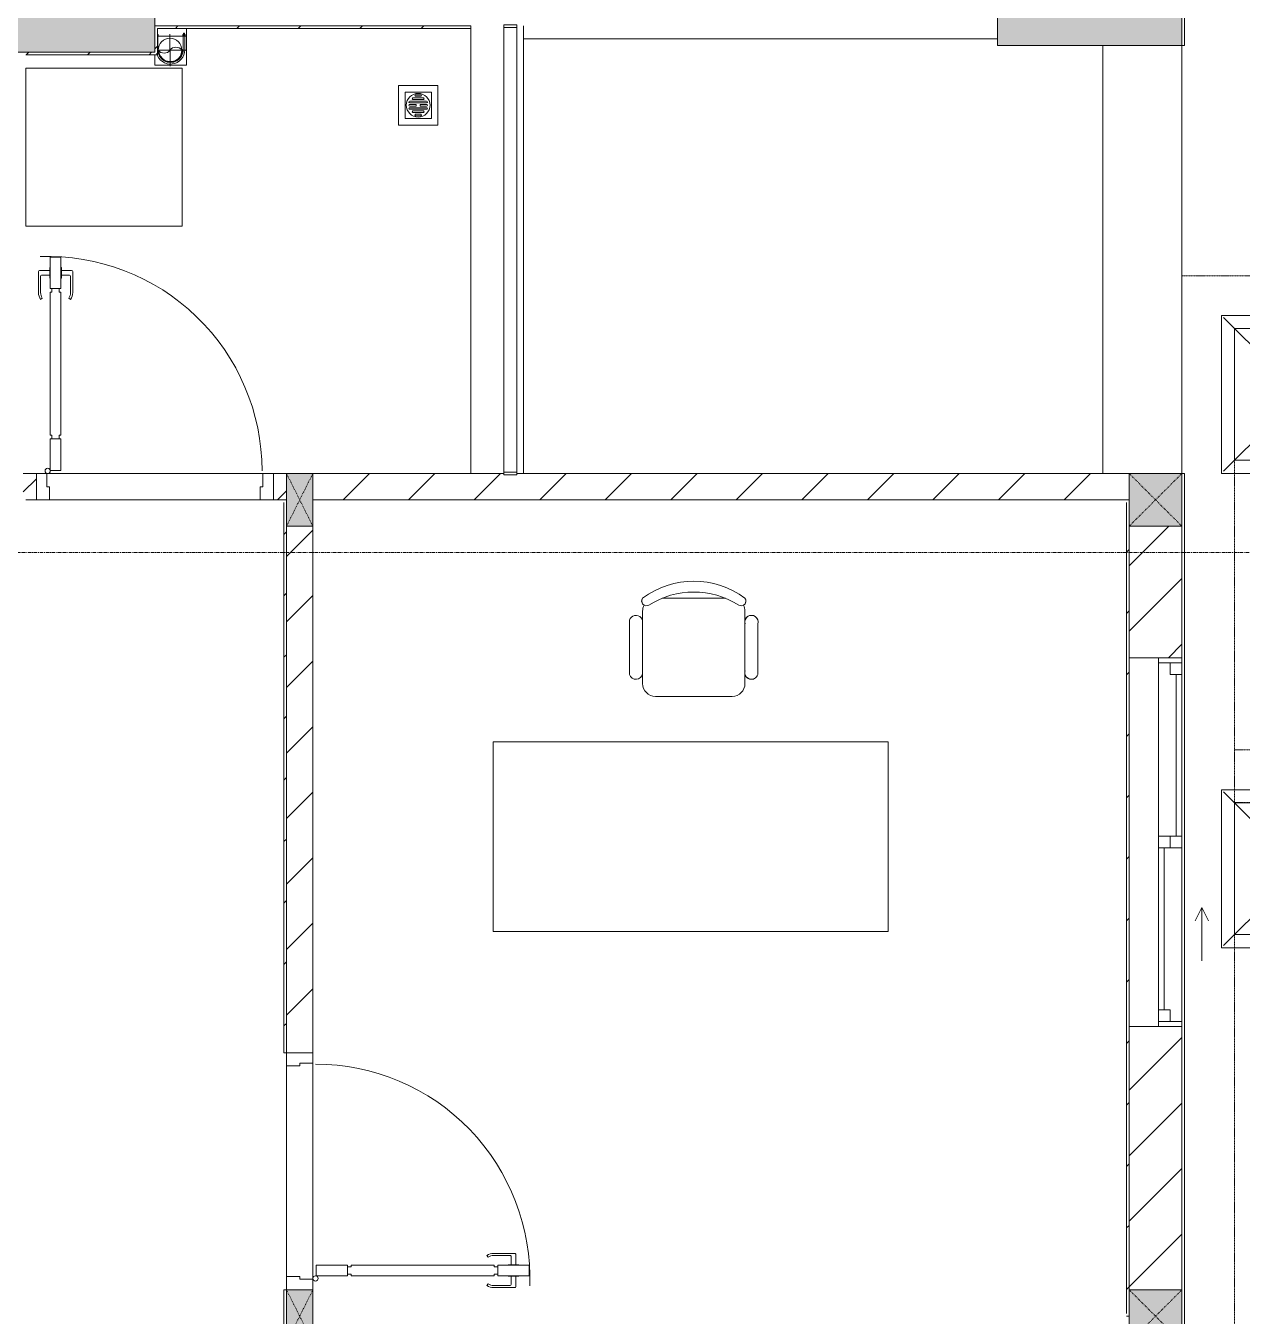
# Model space of a CAD drawing. Header units: millimetres. Extents: x 5356 to 209803, y -16346 to 109894.
# Drawn here: x 122863 to 127482, y 48537 to 53437 of the extents above; entities that cross this region are included whole.
import ezdxf

# ---------------------------------------------------------------- set-up
doc = ezdxf.new("R2010")
doc.units = ezdxf.units.MM
for name, pattern in [('Dash', [6, 3, -3]), ('Grid Line', [22.225, 12.7, -3.175, 3.175, -3.175]), ('IMPORT-CENTER _3_', [10.16, 6.35, -1.27, 1.27, -1.27]), ('IMPORT-NCV_MAT BANG DAM SAN TANG 1$0$BEAM HIDEN_DBIM', [1.5875, 1.058333, -0.529167])]:
    doc.linetypes.add(name, pattern=pattern)
for name, color, linetype, lineweight in [('0-1', 7, 'Continuous', 5), ('A-DETL-GENF-1', 9, 'Continuous', 9), ('A-DOOR-1', 9, 'Continuous', 9), ('A-FLOR-1', 9, 'Continuous', 9), ('A-FLOR-HRAL-1', 9, 'Continuous', 9), ('A-GLAZ', 151, 'Continuous', 9), ('A-WALL', 113, 'Continuous', 9), ('A-WALL-1', 253, 'Continuous', 18), ('A-WALL-2', 9, 'Continuous', 9), ('A-WALL-3', 113, 'Continuous', 18), ('A-WALL-PATT-1', 10, 'Continuous', 9), ('A-WALL-PATT-2', 9, 'Continuous', 9), ('A-WALL-PATT-3', 111, 'Continuous', 9), ('G-IMPT', 8, 'Continuous', 9), ('G-IMPT-1', 9, 'Continuous', 9), ('G-IMPT-2', 8, 'IMPORT-CENTER _3_', 9), ('G-IMPT-3', 8, 'IMPORT-NCV_MAT BANG DAM SAN TANG 1$0$BEAM HIDEN_DBIM', 9), ('I-FURN', 30, 'Continuous', 9), ('I-FURN-1', 9, 'Continuous', 9), ('I-WALL-1', 253, 'Continuous', 18), ('M-EQPM', 50, 'Continuous', 9), ('S-BEAM-1', 9, 'Continuous', 9), ('S-COLS', 52, 'Continuous', 9), ('S-COLS-1', 254, 'Continuous', 5), ('S-COLS-2', 253, 'Continuous', 18), ('S-COLS-3', 9, 'Continuous', 9), ('S-COLS-4', 52, 'Continuous', 18), ('S-COLS-5', 52, 'Dash', 9), ('S-COLS-HDLN', 52, 'Dash', 9), ('S-COLS-HDLN-1', 9, 'Dash', 9), ('S-GRID-1', 1, 'Grid Line', 9)]:
    doc.layers.add(name, color=color, linetype=linetype, lineweight=lineweight)
pattern_1 = [(45, (0, 0), (-124.4508, 124.4508), [])]
pattern_2 = [(45, (0, 0), (-116.67262, 116.67262), [])]

# ---------------------------------------------------------------- blocks, each defined once
blk = doc.blocks.new('M_Concrete-Rectangular-Column2 - 400x1300-812637-TKCS_MB ĐỊNH VỊ MỐC TỌA ĐỘ CÔNG TRÌNH')
at = {"layer": 'S-COLS-3'}
blk.add_hatch(color=256, dxfattribs=at).paths.add_polyline_path([(-650, 200), (-650, -200), (650, -200), (650, 200), (164.4, 200)])
at = {"layer": 'S-COLS-2'}
for p, q in [((-650, 200), (650, 200)), ((-650, -200), (-650, 200)), ((650, 200), (650, -200)), ((650, -200), (-650, -200))]:
    blk.add_line(p, q, dxfattribs=at)
blk = doc.blocks.new('NCV_TKTC_KET CAU_rvt-1-TKCS_MB ĐỊNH VỊ MỐC TỌA ĐỘ CÔNG TRÌNH')
at = {"layer": 'S-COLS-1'}
blk.add_hatch(color=256, dxfattribs=at).paths.add_polyline_path([(127227.6, 53361.9), (127252.6, 53361.9), (127252.6, 53711.9), (127227.6, 53711.9), (127227.6, 53706.9), (127177.6, 53706.9), (127177.6, 53711.9), (126552.6, 53711.9), (126552.6, 53361.9), (127177.6, 53361.9)])
at = {"layer": 'A-FLOR-1'}
blk.add_line((127252.6, 51736.9), (127252.6, 53361.9), dxfattribs=at)
at = {"layer": 'S-BEAM-1'}
for p, q in [((126552.5, 53386.9), (126552.5, 53436.9)), ((124752.6, 53386.9), (126552.5, 53386.9)), ((126952.6, 53361.9), (126952.6, 51736.9)), ((127252.6, 51736.9), (127252.6, 53361.9))]:
    blk.add_line(p, q, dxfattribs=at)
at = {"layer": 'S-COLS-2'}
for p, q in [((126552.6, 53711.9), (126552.6, 53361.9)), ((127252.6, 53361.9), (127252.6, 53711.9)), ((126552.6, 53361.9), (127252.6, 53361.9))]:
    blk.add_line(p, q, dxfattribs=at)
at = {"layer": 'S-COLS-3'}
blk.add_blockref('M_Concrete-Rectangular-Column2 - 400x1300-812637-TKCS_MB ĐỊNH VỊ MỐC TỌA ĐỘ CÔNG TRÌNH', (122702.6, 53536.9), dxfattribs=at)
blk = doc.blocks.new('DOOR_CW_01 CANH MO-PANEL KINH - DIW_01-900x2200-CỬA GỖ VÂN LAMINATE-553375-TKCS_MB ĐỊNH VỊ MỐC TỌA ĐỘ CÔNG TRÌNH')
at = {"layer": 'A-DETL-GENF-1'}
for p, q in [((-397, -182), (-397, -62)), ((-397, -62), (-357, -62)), ((-357, -62), (-357, -182)), ((-357, -182), (-397, -182)), ((-391, -196), (-391, -182)), ((-391, -182), (-363, -182)), ((-363, -182), (-363, -196)), ((-397, -196), (-391, -196)), ((-397, -738), (-397, -196)), ((-357, -196), (-363, -196)), ((-357, -196), (-357, -738)), ((-433.9, -711.2), (-427.3, -715.8)), ((-320.1, -711.2), (-326.7, -715.8)), ((-442, -737), (-442, -816.5)), ((-434, -799.5), (-434, -737)), ((-397, -738), (-391, -738)), ((-357, -752), (-397, -752)), ((-397, -752), (-397, -872)), ((-391, -752), (-391, -738)), ((-363, -752), (-391, -752)), ((-357, -738), (-363, -738)), ((-363, -738), (-363, -752)), ((-357, -872), (-357, -752)), ((-320, -799.5), (-320, -737)), ((-312, -737), (-312, -816.5)), ((-399, -820.5), (-438, -820.5)), ((-399, -803.5), (-430, -803.5)), ((-399, -792.2), (-399, -831.8)), ((-397, -792.2), (-399, -792.2)), ((-399, -831.8), (-397, -831.8)), ((-397, -792.2), (-397, -831.8)), ((-357, -792.2), (-357, -831.8)), ((-357, -792.2), (-355, -792.2)), ((-355, -831.8), (-357, -831.8)), ((-355, -792.2), (-355, -831.8)), ((-355, -803.5), (-324, -803.5)), ((-355, -820.5), (-316, -820.5)), ((-397, -872), (-357, -872))]:
    blk.add_line(p, q, dxfattribs=at)
blk.add_circle((-407, -60), 10, dxfattribs=at)
for centre, radius, start, end in [((-407, -60), 814, 268, 0), ((-397, -737), 45, 145, 180), ((-397, -737), 37, 145, 180), ((-357, -737), 37, 0, 35), ((-357, -737), 45, 360, 35), ((-438, -816.5), 4, 180, 270), ((-430, -799.5), 4, 180, 270), ((-324, -799.5), 4, 270, 0), ((-316, -816.5), 4, 270, 0)]:
    blk.add_arc(centre, radius, start, end, dxfattribs=at)
at = {"layer": 'A-DOOR-1'}
for p, q in [((-450, -50), (-450, 50)), ((-450, 50), (-400, 50)), ((-400, 50), (-400, 0)), ((400, 0), (400, 50)), ((400, 50), (450, 50)), ((450, 50), (450, -50)), ((-410, 0), (-410, -50)), ((-400, 0), (-410, 0)), ((410, 0), (400, 0)), ((410, -50), (410, 0)), ((-410, -50), (-450, -50)), ((-407, -50), (-382, -50)), ((450, -50), (410, -50))]:
    blk.add_line(p, q, dxfattribs=at)
blk = doc.blocks.new('BAN LV A - BAN LV A_dwg_ban hoc2-348006-TKCS_MB ĐỊNH VỊ MỐC TỌA ĐỘ CÔNG TRÌNH')
at = {"layer": 'I-FURN'}
for p, q in [((145.8, 437.4), (-145.8, 437.4)), ((-243, 354.4), (-243, 162)), ((-194.4, 388.8), (-194.4, 113.4)), ((194.4, 113.4), (194.4, 388.8)), ((194.4, 351.4), (194.4, 150.8)), ((243.7, 162), (243.7, 354.4)), ((-120.5, 64.8), (120.5, 64.8))]:
    blk.add_line(p, q, dxfattribs=at)
at = {"layer": 'I-FURN', "flags": 128}
blk.add_lwpolyline([(-737.8, 610.5), (-737.8, 1330.5), (-154.9, 1330.5), (762.2, 1330.5), (762.2, 610.5)], close=True, dxfattribs=at)
at = {"layer": 'I-FURN'}
for centre, radius, start, end in [((-145.8, 388.8), 48.6, 90, 180), ((145.8, 388.8), 48.6, 360, 90), ((-218.7, 347.3), 25.3, 343.7398, 163.7398), ((219.4, 347.3), 25.3, 16.2602, 170.7054), ((-218.7, 154.9), 25.3, 163.7398, 16.2602), ((219.4, 154.9), 25.3, 189.2946, 16.2602), ((-145.8, 113.4), 48.6, 180, 207.5844), ((145.8, 113.4), 48.6, 332.4156, 0), ((-180.2, 75.4), 17.8, 57.9726, 216.6901), ((0, 324), 324, 233.1301, 306.8699), ((0, 359.3), 318.2, 237.5758, 302.4242), ((180.2, 75.4), 17.8, 323.3099, 122.0274)]:
    blk.add_arc(centre, radius, start, end, dxfattribs=at)
blk = doc.blocks.new('BAN LV A - BAN LV A_dwg-348005-TKCS_MB ĐỊNH VỊ MỐC TỌA ĐỘ CÔNG TRÌNH')
at = {"extrusion": (0, 0, -1), "zscale": -1, "rotation": 180}
blk.add_blockref('BAN LV A - BAN LV A_dwg_ban hoc2-348006-TKCS_MB ĐỊNH VỊ MỐC TỌA ĐỘ CÔNG TRÌNH', (-729, 1383.7), dxfattribs=at)
blk = doc.blocks.new('BAN LV A - BAN LV A-401069-TKCS_MB ĐỊNH VỊ MỐC TỌA ĐỘ CÔNG TRÌNH')
at = {"layer": 'I-FURN-1'}
for p, q in [((-8.8, -53.2), (1491.2, -53.2)), ((-8.8, -773.2), (-8.8, -53.2)), ((1491.2, -53.2), (1491.2, -773.2)), ((1491.2, -773.2), (-8.8, -773.2)), ((583.2, -946.3), (874.8, -946.3)), ((534.6, -1029.3), (534.6, -994.9)), ((923.4, -994.9), (923.4, -1032.3)), ((486, -1221.7), (486, -1029.3)), ((972.7, -1029.3), (972.7, -1221.7)), ((534.6, -1270.3), (534.6, -1235.9)), ((923.4, -1232.9), (923.4, -1270.3))]:
    blk.add_line(p, q, dxfattribs=at)
for centre, radius, start, end in [((583.2, -994.9), 48.6, 90, 180), ((874.8, -994.9), 48.6, 0, 90), ((510.3, -1036.4), 25.3, 16.2602, 163.7398), ((948.4, -1036.4), 25.3, 16.2602, 170.7054), ((510.3, -1228.8), 25.3, 163.7398, 343.7398), ((948.4, -1228.8), 25.3, 189.2946, 16.2602), ((583.2, -1270.3), 48.6, 180, 207.5844), ((874.8, -1270.3), 48.6, 332.4156, 0), ((548.9, -1308.3), 17.8, 119.404, 216.6901), ((729, -1059.7), 324, 233.1301, 306.8699), ((909.2, -1308.3), 17.8, 323.3099, 60.596)]:
    blk.add_arc(centre, radius, start, end, dxfattribs=at)
at = {"extrusion": (0, 0, -1), "zscale": -1, "rotation": 180}
blk.add_blockref('BAN LV A - BAN LV A_dwg-348005-TKCS_MB ĐỊNH VỊ MỐC TỌA ĐỘ CÔNG TRÌNH', (0, 0), dxfattribs=at)
blk = doc.blocks.new('MAY GIAT - MAY GIAT_dwg-V84-TKCS_MB ĐỊNH VỊ MỐC TỌA ĐỘ CÔNG TRÌNH')
at = {"layer": 'G-IMPT-1', "flags": 128}
blk.add_lwpolyline([(5, 596.6), (5, 2.3), (605, 2.3), (605, 596.6)], close=True, dxfattribs=at)
blk = doc.blocks.new('MAY GIAT - MAY GIAT-V89-TKCS_MB ĐỊNH VỊ MỐC TỌA ĐỘ CÔNG TRÌNH')
at = {"layer": 'I-FURN-1'}
for p, q in [((5, -2.3), (605, -2.3)), ((5, -596.6), (5, -2.3)), ((605, -2.3), (605, -596.6)), ((605, -596.6), (5, -596.6))]:
    blk.add_line(p, q, dxfattribs=at)
at = {"extrusion": (0, 0, -1), "zscale": -1, "rotation": 180}
blk.add_blockref('MAY GIAT - MAY GIAT_dwg-V84-TKCS_MB ĐỊNH VỊ MỐC TỌA ĐỘ CÔNG TRÌNH', (0, 0), dxfattribs=at)
blk = doc.blocks.new('Railing - 50 x 10mm-457210-TKCS_MB ĐỊNH VỊ MỐC TỌA ĐỘ CÔNG TRÌNH')
at = {"layer": 'A-FLOR-HRAL-1'}
for p, q in [((25, 5), (-25, 5)), ((-25, 5), (-25, -5)), ((25, -5), (25, 5)), ((-25, -5), (25, -5))]:
    blk.add_line(p, q, dxfattribs=at)
blk = doc.blocks.new('Railing - Railing-851966-TKCS_MB ĐỊNH VỊ MỐC TỌA ĐỘ CÔNG TRÌNH')
at = {"layer": 'A-FLOR-HRAL-1'}
for p, q in [((101769.1, 44169.6), (101769.1, 42480.8)), ((101819.1, 42480.8), (101819.1, 44169.6))]:
    blk.add_line(p, q, dxfattribs=at)
at = {"extrusion": (0, 0, -1), "zscale": -1}
for p in [(-101794.1, 44174.6), (-101794.1, 42475.8)]:
    blk.add_blockref('Railing - 50 x 10mm-457210-TKCS_MB ĐỊNH VỊ MỐC TỌA ĐỘ CÔNG TRÌNH', p, dxfattribs=at)
blk = doc.blocks.new('G1_SOF - BO TRU - 100x200-V64-TKCS_MB ĐỊNH VỊ MỐC TỌA ĐỘ CÔNG TRÌNH')
at = {"layer": 'S-COLS-3'}
blk.add_hatch(color=256, dxfattribs=at).paths.add_polyline_path([(-50, -100), (50, -100), (50, 100), (-50, 100)])
at = {"layer": 'S-COLS-2'}
for p, q in [((-50, 100), (50, 100)), ((-50, -100), (-50, 100)), ((50, 100), (50, -100)), ((50, -100), (-50, -100))]:
    blk.add_line(p, q, dxfattribs=at)
at = {"layer": 'S-COLS-HDLN-1'}
for p, q in [((50, -100), (-50, 100)), ((-50, -100), (50, 100))]:
    blk.add_line(p, q, dxfattribs=at)
blk = doc.blocks.new('DOOR_CW_01 CANH MO-PANEL KINH - DIG_01-900x2200-CỬA NHÔM KÍNH-400868-TKCS_MB ĐỊNH VỊ MỐC TỌA ĐỘ CÔNG TRÌNH')
at = {"layer": 'A-DETL-GENF-1'}
for p, q in [((-397, 872), (-357, 872)), ((-397, 752), (-397, 872)), ((-357, 872), (-357, 752)), ((-442, 737), (-442, 816.5)), ((-399, 820.5), (-438, 820.5)), ((-434, 799.5), (-434, 737)), ((-399, 803.5), (-430, 803.5)), ((-399, 831.8), (-397, 831.8)), ((-399, 792.2), (-399, 831.8)), ((-397, 792.2), (-399, 792.2)), ((-397, 792.2), (-397, 831.8)), ((-357, 792.2), (-357, 831.8)), ((-355, 831.8), (-357, 831.8)), ((-357, 792.2), (-355, 792.2)), ((-355, 792.2), (-355, 831.8)), ((-355, 820.5), (-316, 820.5)), ((-355, 803.5), (-324, 803.5)), ((-320, 799.5), (-320, 737)), ((-312, 737), (-312, 816.5)), ((-357, 752), (-397, 752)), ((-397, 738), (-391, 738)), ((-397, 738), (-397, 196)), ((-363, 752), (-391, 752)), ((-391, 752), (-391, 738)), ((-363, 738), (-363, 752)), ((-357, 738), (-363, 738)), ((-357, 196), (-357, 738)), ((-433.9, 711.2), (-427.3, 715.8)), ((-320.1, 711.2), (-326.7, 715.8)), ((-397, 196), (-391, 196)), ((-391, 196), (-391, 182)), ((-357, 196), (-363, 196)), ((-363, 182), (-363, 196)), ((-357, 182), (-397, 182)), ((-397, 182), (-397, 62)), ((-391, 182), (-363, 182)), ((-357, 62), (-357, 182)), ((-397, 62), (-357, 62))]:
    blk.add_line(p, q, dxfattribs=at)
blk.add_circle((-407, 60), 10, dxfattribs=at)
for centre, radius, start, end in [((-407, 60), 814, 360, 92), ((-438, 816.5), 4, 90, 180), ((-430, 799.5), 4, 90, 180), ((-324, 799.5), 4, 360, 90), ((-316, 816.5), 4, 0, 90), ((-397, 737), 45, 180, 215), ((-397, 737), 37, 180, 215), ((-357, 737), 37, 325, 0), ((-357, 737), 45, 325, 0)]:
    blk.add_arc(centre, radius, start, end, dxfattribs=at)
at = {"layer": 'A-DOOR-1'}
for p, q in [((-410, 50), (-450, 50)), ((-450, 50), (-450, -50)), ((-410, 0), (-410, 50)), ((-407, 50), (-382, 50)), ((450, 50), (410, 50)), ((410, 50), (410, 0)), ((450, -50), (450, 50)), ((-400, 0), (-410, 0)), ((-400, -50), (-400, 0)), ((410, 0), (400, 0)), ((400, 0), (400, -50)), ((-450, -50), (-400, -50)), ((400, -50), (450, -50))]:
    blk.add_line(p, q, dxfattribs=at)
blk = doc.blocks.new('NCV_TKTC_TANG 1_rvt-1-TKCS_MB ĐỊNH VỊ MỐC TỌA ĐỘ CÔNG TRÌNH')
at = {"layer": 'A-WALL-PATT-1'}
h = blk.add_hatch(dxfattribs=at)
h.set_pattern_fill('FP_2', color=256, style=0, pattern_type=2)
h.set_pattern_definition(pattern_1)
h.paths.add_polyline_path([(122862.6, 51636.9), (122902.6, 51636.9), (122902.6, 51736.9), (122852.6, 51736.9), (122852.6, 51636.9)])
h.paths.add_polyline_path([(123842.9, 51636.9), (123852.6, 51636.9), (123852.6, 51736.9), (123802.6, 51736.9), (123802.6, 51636.9)])
h = blk.add_hatch(dxfattribs=at)
h.set_pattern_fill('FP_2', color=256, style=0, pattern_type=2)
h.set_pattern_definition(pattern_1)
h.paths.add_polyline_path([(123952.6, 51636.9), (127052.6, 51636.9), (127052.6, 51736.9), (124727.6, 51736.9), (124727.6, 51731.5), (124677.6, 51731.5), (124677.6, 51736.9), (123952.6, 51736.9)])
h = blk.add_hatch(dxfattribs=at)
h.set_pattern_fill('FP_2', color=256, style=0, pattern_type=2)
h.set_pattern_definition(pattern_1)
h.paths.add_polyline_path([(123952.6, 49537.3), (123952.6, 51536.5), (123852.6, 51536.5), (123852.6, 49537.3), (123902.6, 49537.3)])
at = {"layer": 'A-WALL-PATT-2'}
h = blk.add_hatch(dxfattribs=at)
h.set_pattern_fill('FP_3', color=256, style=0, pattern_type=2)
h.set_pattern_definition(pattern_2)
h.paths.add_polyline_path([(123373.7, 53426.9), (124552.6, 53426.9), (124552.6, 53436.9), (123352.6, 53436.9), (123352.6, 53426.9), (123362.6, 53426.9)])
h = blk.add_hatch(dxfattribs=at)
h.set_pattern_fill('FP_3', color=256, style=0, pattern_type=2)
h.set_pattern_definition(pattern_2)
h.paths.add_polyline_path([(123352.6, 53336.9), (123362.6, 53336.9), (123362.6, 53426.9), (123352.6, 53426.9)])
h = blk.add_hatch(dxfattribs=at)
h.set_pattern_fill('FP_3', color=256, style=0, pattern_type=2)
h.set_pattern_definition(pattern_2)
h.paths.add_polyline_path([(123362.6, 53326.9), (123362.6, 53336.9), (122862.6, 53336.9), (122862.6, 53326.9), (123352.6, 53326.9)])
h = blk.add_hatch(dxfattribs=at)
h.set_pattern_fill('FP_3', color=256, style=0, pattern_type=2)
h.set_pattern_definition(pattern_2)
h.paths.add_polyline_path([(123852.9, 48426.9), (123852.6, 48637.3), (123842.9, 48636.9), (123842.9, 48426.9), (123852.6, 48426.9)])
h.paths.add_polyline_path([(123842.9, 49537.3), (123852.6, 49537.3), (123852.6, 51636.9), (123842.9, 51636.9), (123842.9, 50719.4)])
h = blk.add_hatch(dxfattribs=at)
h.set_pattern_fill('FP_3', color=256, style=0, pattern_type=2)
h.set_pattern_definition(pattern_2)
h.paths.add_polyline_path([(127052.6, 48536.9), (127052.6, 51626.9), (127042.6, 51626.9), (127042.6, 48536.9)])
at = {"layer": 'A-FLOR-1'}
for p, q in [((123752.6, 51636.9), (122952.6, 51636.9)), ((123952.6, 49497.3), (123952.6, 48677.3)), ((123852.6, 48687.3), (123852.6, 49487.3))]:
    blk.add_line(p, q, dxfattribs=at)
at = {"layer": 'A-WALL-1'}
for p, q in [((124677.6, 51736.9), (123952.6, 51736.9)), ((127052.6, 51736.9), (124727.6, 51736.9)), ((127052.6, 51636.9), (127052.6, 51736.9)), ((123842.9, 51636.9), (123852.6, 51636.9)), ((123952.6, 51636.9), (127052.6, 51636.9)), ((123952.6, 51536.5), (123852.9, 51536.5))]:
    blk.add_line(p, q, dxfattribs=at)
at = {"layer": 'A-WALL-2'}
for p, q in [((124552.6, 51736.9), (124552.6, 53426.9)), ((124752.6, 53436.9), (124752.6, 51736.9)), ((122902.6, 51736.9), (122852.6, 51736.9)), ((122942.6, 51736.9), (123762.6, 51736.9)), ((123852.6, 51736.9), (123802.6, 51736.9)), ((122862.6, 51636.9), (122902.6, 51636.9)), ((123752.6, 51636.9), (122952.6, 51636.9)), ((123802.6, 51636.9), (123842.9, 51636.9)), ((123852.6, 51536.5), (123852.6, 49537.3)), ((123852.9, 51536.5), (123852.6, 51536.5)), ((123852.6, 49537.3), (123852.6, 51536.5)), ((123852.6, 51536.5), (123852.9, 51536.5)), ((123952.6, 49537.3), (123952.6, 51536.5)), ((123952.6, 49497.3), (123952.6, 48677.3)), ((123852.6, 48687.3), (123852.6, 49487.3))]:
    blk.add_line(p, q, dxfattribs=at)
at = {"layer": 'I-WALL-1'}
for p, q in [((124552.6, 53436.9), (123352.6, 53436.9)), ((123362.6, 53426.9), (124552.6, 53426.9)), ((123362.6, 53336.9), (123362.6, 53426.9)), ((124552.6, 53426.9), (124552.6, 53436.9)), ((122862.6, 53326.9), (123362.6, 53326.9)), ((123362.6, 53326.9), (123362.6, 53336.9)), ((123852.6, 51636.9), (123842.9, 51636.9)), ((123842.9, 51626.9), (123842.9, 49537.3)), ((127042.6, 51626.9), (127042.6, 48546.9)), ((127052.6, 51037.4), (127052.6, 51626.9)), ((127052.6, 48536.9), (127052.6, 49637.4)), ((123842.9, 49537.3), (123852.6, 49537.3)), ((123842.9, 48637.3), (123842.9, 48426.9)), ((123852.6, 48637.3), (123842.9, 48637.3)), ((127042.6, 48536.9), (127052.6, 48536.9))]:
    blk.add_line(p, q, dxfattribs=at)
at = {"layer": 'A-DOOR-1'}
blk.add_blockref('DOOR_CW_01 CANH MO-PANEL KINH - DIG_01-900x2200-CỬA NHÔM KÍNH-400868-TKCS_MB ĐỊNH VỊ MỐC TỌA ĐỘ CÔNG TRÌNH', (123352.6, 51686.9), dxfattribs=at)
at = {"layer": 'A-DOOR-1', "rotation": 90.00000000000074}
blk.add_blockref('DOOR_CW_01 CANH MO-PANEL KINH - DIW_01-900x2200-CỬA GỖ VÂN LAMINATE-553375-TKCS_MB ĐỊNH VỊ MỐC TỌA ĐỘ CÔNG TRÌNH', (123902.6, 49087.3), dxfattribs=at)
at = {"layer": 'A-FLOR-HRAL-1'}
blk.add_blockref('Railing - Railing-851966-TKCS_MB ĐỊNH VỊ MỐC TỌA ĐỘ CÔNG TRÌNH', (22908.5, 9260.7), dxfattribs=at)
at = {"layer": 'I-FURN-1'}
for name, p, rotation in [('MAY GIAT - MAY GIAT-V89-TKCS_MB ĐỊNH VỊ MỐC TỌA ĐỘ CÔNG TRÌNH', (122860.3, 52671.5), 90.00000000000092), ('BAN LV A - BAN LV A-401069-TKCS_MB ĐỊNH VỊ MỐC TỌA ĐỘ CÔNG TRÌNH', (126128.2, 49944.2), 180)]:
    blk.add_blockref(name, p, dxfattribs=dict(at, rotation=rotation))
at = {"layer": 'S-COLS-3', "rotation": 180}
for p in [(123902.6, 51636.9), (123902.6, 48536.9)]:
    blk.add_blockref('G1_SOF - BO TRU - 100x200-V64-TKCS_MB ĐỊNH VỊ MỐC TỌA ĐỘ CÔNG TRÌNH', p, dxfattribs=at)
blk = doc.blocks.new('1_FAMILY RVT - W01-WxH 1400x1400xmm-389822-TKCS_MB ĐỊNH VỊ MỐC TỌA ĐỘ CÔNG TRÌNH')
at = {"layer": 'A-GLAZ'}
for p, q in [((248.4, 172.39), (299.2, 197.79)), ((248.4, 172.39), (299.2, 146.99)), ((248.4, 172.39), (451.6, 172.39)), ((-700, 96.19), (-700, -103.81)), ((700, 96.19), (-700, 96.19)), ((-700, 96.19), (-636.5, 96.19)), ((-680.95, 96.19), (-680.95, 7.29)), ((-636.5, 51.74), (-680.95, 51.74)), ((-636.5, 96.19), (-22.225, 96.19)), ((-636.5, 96.19), (-636.5, 51.74)), ((-636.5, 73.965), (-22.225, 73.965)), ((-22.225, 7.29), (-22.225, 96.19)), ((-22.225, 96.19), (22.225, 96.19)), ((22.225, 51.74), (-22.225, 51.74)), ((22.225, 96.19), (680.95, 96.19)), ((22.225, 96.19), (22.225, 7.29)), ((636.5, 51.74), (636.5, 7.29)), ((680.95, 51.74), (636.5, 51.74)), ((680.95, 96.19), (700, 96.19)), ((680.95, 96.19), (680.95, 7.29)), ((700, -103.81), (700, 96.19)), ((-700, 7.29), (-680.95, 7.29)), ((-680.95, 7.29), (-22.225, 7.29)), ((-22.225, 7.29), (22.225, 7.29)), ((22.225, 29.515), (636.5, 29.515)), ((22.225, 7.29), (636.5, 7.29)), ((636.5, 7.29), (700, 7.29)), ((-700, -103.81), (700, -103.81))]:
    blk.add_line(p, q, dxfattribs=at)
blk = doc.blocks.new('TKTC_XREF_251221_MB TANG 1 - TKTC_XREF_260130_MB TANG 1_dwg_CUM U_DN100-V268-TKCS_MB ĐỊNH VỊ MỐC TỌA ĐỘ CÔNG TRÌNH')
at = {"layer": 'G-IMPT'}
blk.add_hatch(color=256, dxfattribs=at).paths.add_polyline_path([(61, 0), (58.9, -15.8), (52.8, -30.5), (43.1, -43.1), (30.5, -52.8), (15.8, -58.9), (0, -61), (0, -57), (14.8, -55.1), (28.5, -49.4), (40.3, -40.3), (49.4, -28.5), (55.1, -14.8), (57, 0), (55.1, 14.8), (49.4, 28.5), (40.3, 40.3), (28.5, 49.4), (14.8, 55.1), (0, 57), (0, 61), (15.8, 58.9), (36.2, 48.4), (43.1, 43.1), (52.8, 30.5), (58.9, 15.8)])
for p, q in [((-78.1, 62.4), (-72.7, 62.4)), ((-66.9, 62.1), (-71.7, 62.1)), ((-72.7, -60.7), (-72.7, -69.3)), ((-79.1, -63.4), (-79.1, -66.6)), ((-76.6, -63.4), (-76.6, -66.6)), ((-74.6, -63.4), (-74.6, -66.6)), ((-66.9, -62.1), (-71.7, -62.1)), ((-66.9, -67.9), (-71.7, -67.9)), ((-65, -69), (0, -69))]:
    blk.add_line(p, q, dxfattribs=at)
at = {"layer": 'G-IMPT', "flags": 128}
for points in [[(-71.7, 59.2), (-66.9, 59.2), (-66.9, 62.5)], [(-65, 62.5), (-65, 57.3), (-66.9, 57.3), (-66.9, 59.2)], [(-65, 61), (0, 61), (0, 57)], [(-71.7, -70.8), (-66.9, -70.8), (-66.9, -59.2), (-71.7, -59.2)], [(-66.9, -59.2), (-66.9, -57.3), (-65, -57.3), (-65, -72.7), (-66.9, -72.7), (-66.9, -70.8)], [(-65, -61), (0, -61), (0, -57)], [(-72.7, -62.4), (-78.1, -62.4), (-78.1, -67.6), (-72.7, -67.6)]]:
    blk.add_lwpolyline(points, dxfattribs=at)
at = {"layer": 'G-IMPT'}
for centre, radius, start, end in [((-71.1, 60.7), 1.56, 112.61986, 247.38014), ((0, 0), 69, 270, 75.55419), ((0, 0), 61, 270, 90), ((0, 0), 57, 270, 90), ((-71.1, -60.7), 1.56, 112.61986, 247.38014), ((-78.1, -63.4), 0.96, 90, 180), ((-78.1, -66.6), 0.96, 180, 270), ((-67.9, -65), 4.8, 143.1301, 216.8699), ((-71.1, -69.3), 1.56, 112.61986, 247.38014)]:
    blk.add_arc(centre, radius, start, end, dxfattribs=at)
blk = doc.blocks.new('TKTC_XREF_251221_MB TANG 1 - TKTC_XREF_260130_MB TANG 1_dwg_$cc-V269-TKCS_MB ĐỊNH VỊ MỐC TỌA ĐỘ CÔNG TRÌNH')
at = {"layer": 'G-IMPT'}
blk.add_circle((0, 0), 0.5, dxfattribs=at)
for centre, radius, start, end in [((0, 0), 0.5, 90, 270), ((0.188, 0.25), 0.313, 126.8699, 233.1301), ((-0.188, -0.25), 0.313, 306.8699, 53.1301)]:
    blk.add_arc(centre, radius, start, end, dxfattribs=at)
at = {"layer": 'G-IMPT-2'}
for p, q in [((-0.673, 0), (0.673, 0)), ((0, -0.673), (0, 0.529))]:
    blk.add_line(p, q, dxfattribs=at)
blk = doc.blocks.new('TKTC_XREF_251221_MB TANG 1 - TKTC_XREF_260130_MB TANG 1_dwg_THU NUOC - THU NUOC-444531-TKCS_MB TẦNG 1-4202124-TKCS_MB ĐỊNH VỊ MỐC TỌA ĐỘ CÔNG TRÌNH')
at = {"layer": 'M-EQPM'}
for p, q in [((-23.3, 10.8), (40.9, 10.8)), ((40.9, 4.8), (-23.3, 4.8)), ((-11, 23.3), (28.5, 23.3)), ((28.5, 17.3), (-11, 17.3)), ((-1.1, 35.6), (18.5, 35.6)), ((18.5, 29.6), (-1.1, 29.6)), ((-23.3, -13.6), (40.9, -13.6)), ((40.9, -19.6), (-23.3, -19.6)), ((-11, -26.1), (28.5, -26.1)), ((28.5, -32.1), (-11, -32.1)), ((-1.1, -38.5), (18.5, -38.5)), ((18.5, -44.5), (-1.1, -44.5))]:
    blk.add_line(p, q, dxfattribs=at)
at = {"layer": 'M-EQPM', "flags": 128}
for points in [[(83.7, -79.4), (83.7, 70.6), (-66.3, 70.6), (-66.3, -79.4)], [(58.7, -54.4), (58.7, 45.6), (-41.3, 45.6), (-41.3, -54.4)]]:
    blk.add_lwpolyline(points, close=True, dxfattribs=at)
for points in [[(-23.3, -1.2), (0.7, -1.2), (0.7, -7.2), (-23.3, -7.2)], [(40.9, -7.2), (16.7, -7.2), (16.7, -1.2), (40.9, -1.2)]]:
    blk.add_lwpolyline(points, dxfattribs=at)
at = {"layer": 'M-EQPM'}
for centre, radius, start, end in [((8.7, -4.4), 45, 360, 180), ((8.7, -4.4), 45, 360, 180), ((-23.3, 7.8), 3, 90, 270), ((-11, 20.3), 3, 90, 270), ((-1.1, 32.6), 3, 90, 270), ((18.5, 32.6), 3, 270, 90), ((28.5, 20.3), 3, 270, 90), ((40.9, 7.8), 3, 270, 90), ((8.7, -4.4), 45, 180, 360), ((8.7, -4.4), 45, 180, 360), ((-23.3, -4.2), 3, 90, 270), ((-23.3, -16.6), 3, 90, 270), ((-11, -29.1), 3, 90, 270), ((-1.1, -41.5), 3, 90, 270), ((18.5, -41.5), 3, 270, 90), ((28.5, -29.1), 3, 270, 90), ((40.9, -4.2), 3, 270, 90), ((40.9, -16.6), 3, 270, 90)]:
    blk.add_arc(centre, radius, start, end, dxfattribs=at)
blk = doc.blocks.new('TKTC_XREF_251221_MB TANG 1 - TKTC_XREF_260130_MB TANG 1_dwg-4202109-TKCS_MB ĐỊNH VỊ MỐC TỌA ĐỘ CÔNG TRÌNH')
at = {"layer": 'G-IMPT'}
for p, q in [((-75899.1, -349609.7), (-75899.1, -347984.7)), ((-79799.1, -348019.7), (-79799.1, -348059.2))]:
    blk.add_line(p, q, dxfattribs=at)
at = {"layer": 'G-IMPT', "flags": 128}
for points in [[(-79789.1, -347949.3), (-79679.3, -347949.3), (-79679.3, -347919.7)], [(-79799.1, -348059.2), (-79679.5, -348059.2), (-79679.5, -347949.3), (-79789.1, -347949.3)]]:
    blk.add_lwpolyline(points, dxfattribs=at)
at = {"extrusion": (0, 0, -1), "xscale": 0.7894736842105242, "yscale": 0.7894736842105242, "zscale": -0.7894736842105242, "rotation": 269.9999999984439}
blk.add_blockref('TKTC_XREF_251221_MB TANG 1 - TKTC_XREF_260130_MB TANG 1_dwg_CUM U_DN100-V268-TKCS_MB ĐỊNH VỊ MỐC TỌA ĐỘ CÔNG TRÌNH', (79739.7, -348000.6), dxfattribs=at)
at = {"xscale": 90.0000000000512, "yscale": 90.0000000000512, "zscale": 90.0000000000512, "rotation": 90.37402677993764}
blk.add_blockref('TKTC_XREF_251221_MB TANG 1 - TKTC_XREF_260130_MB TANG 1_dwg_$cc-V269-TKCS_MB ĐỊNH VỊ MỐC TỌA ĐỘ CÔNG TRÌNH', (-79741.5, -348002.1), dxfattribs=at)
at = {"extrusion": (0, 0, -1), "zscale": -1}
blk.add_blockref('TKTC_XREF_251221_MB TANG 1 - TKTC_XREF_260130_MB TANG 1_dwg_THU NUOC - THU NUOC-444531-TKCS_MB TẦNG 1-4202124-TKCS_MB ĐỊNH VỊ MỐC TỌA ĐỘ CÔNG TRÌNH', (78790.5, -348207), dxfattribs=at)
blk = doc.blocks.new('TKTC_XREF_251221_MB TANG 1 - TKTC_XREF_251221_MB TANG 1-2038492-TKCS_MB ĐỊNH VỊ MỐC TỌA ĐỘ CÔNG TRÌNH')
blk.add_blockref('TKTC_XREF_251221_MB TANG 1 - TKTC_XREF_260130_MB TANG 1_dwg-4202109-TKCS_MB ĐỊNH VỊ MỐC TỌA ĐỘ CÔNG TRÌNH', (169499.1, 384109.7))
blk = doc.blocks.new('TKCS_NAP THAM BE TU HOAI 1_260107 - TKCS_XREF_251221_NAP THAM BE TU HOAI 1_dwg-V348-TKCS_MB ĐỊNH VỊ MỐC TỌA ĐỘ CÔNG TRÌNH')
at = {"layer": 'G-IMPT'}
for p, q in [((-169657.4, 148869.5), (-170240.8, 148286.2)), ((-170240.8, 148869.5), (-169657.4, 148286.2)), ((-171257.4, 147069.6), (-171840.7, 146486.3)), ((-171840.7, 147069.6), (-171257.4, 146486.3)), ((-169657.4, 147068), (-170240.7, 146484.6)), ((-170240.7, 147068), (-169657.4, 146484.6)), ((-171257.4, 145669.6), (-171840.7, 145086.3)), ((-171840.7, 145669.6), (-171257.4, 145086.3))]:
    blk.add_line(p, q, dxfattribs=at)
at = {"layer": 'G-IMPT', "flags": 128}
for points in [[(-169649.1, 148277.8), (-170249.1, 148277.8), (-170249.1, 148877.8), (-169649.1, 148877.8)], [(-169699.1, 148327.8), (-170199.1, 148327.8), (-170199.1, 148827.8), (-169699.1, 148827.8)], [(-171249, 146477.9), (-171849, 146477.9), (-171849, 147077.9), (-171249, 147077.9)], [(-169649, 146476.3), (-170249, 146476.3), (-170249, 147076.3), (-169649, 147076.3)], [(-171299, 146527.9), (-171799, 146527.9), (-171799, 147027.9), (-171299, 147027.9)], [(-169699, 146526.3), (-170199, 146526.3), (-170199, 147026.3), (-169699, 147026.3)], [(-171249, 145077.9), (-171849, 145077.9), (-171849, 145677.9), (-171249, 145677.9)], [(-171299, 145127.9), (-171799, 145127.9), (-171799, 145627.9), (-171299, 145627.9)]]:
    blk.add_lwpolyline(points, close=True, dxfattribs=at)
at = {"layer": 'G-IMPT-3'}
for p, q in [((-173699, 147227.9), (-169699, 147227.9)), ((-173699, 147027.9), (-169699, 147027.9)), ((-171299, 147027.9), (-171299, 144427.9)), ((-171099, 147027.9), (-171099, 144427.9)), ((-173699, 145827.9), (-171299, 145827.9)), ((-173699, 145627.9), (-171299, 145627.9)), ((-173899, 144227.9), (-169509, 144227.9))]:
    blk.add_line(p, q, dxfattribs=at)
at = {"layer": 'G-IMPT-3', "flags": 128}
blk.add_lwpolyline([(-169499, 148277.5), (-169499, 149027.9), (-173899, 149027.9), (-173899, 144227.9)], dxfattribs=at)
blk.add_lwpolyline([(-173699, 144427.9), (-169699, 144427.9), (-169699, 148827.9), (-173699, 148827.9)], close=True, dxfattribs=at)
blk = doc.blocks.new('TKCS_NAP THAM BE TU HOAI 1_260107 - NẮP THĂM BỂ XLNT-2658699-TKCS_MB ĐỊNH VỊ MỐC TỌA ĐỘ CÔNG TRÌNH')
at = {"extrusion": (0, 0, -1), "zscale": -1, "rotation": 180}
blk.add_blockref('TKCS_NAP THAM BE TU HOAI 1_260107 - TKCS_XREF_251221_NAP THAM BE TU HOAI 1_dwg-V348-TKCS_MB ĐỊNH VỊ MỐC TỌA ĐỘ CÔNG TRÌNH', (-173899, 144227.9), dxfattribs=at)
blk = doc.blocks.new('G1_SOF - BO TRU - 200x200-3051103-TKCS_MB ĐỊNH VỊ MỐC TỌA ĐỘ CÔNG TRÌNH')
at = {"layer": 'S-COLS-HDLN'}
for p, q in [((-100, -100), (100, 100)), ((100, -100), (-100, 100))]:
    blk.add_line(p, q, dxfattribs=at)

msp = doc.modelspace()

# ---------------------------------------------------------------- hatches: boundary and pattern name
at = {"layer": 'A-WALL-PATT-3'}
h = msp.add_hatch(dxfattribs=at)
h.set_pattern_fill('FP_1', color=256, style=0, pattern_type=2)
h.set_pattern_definition(pattern_1)
h.paths.add_polyline_path([(127252.6, 48636.9), (127252.6, 49637.4), (127052.6, 49637.4), (127052.6, 48636.9)])
h.paths.add_polyline_path([(127252.6, 51037.4), (127252.6, 51536.9), (127052.6, 51536.9), (127052.6, 51037.4)])
at = {"layer": 'S-COLS-1'}
msp.add_hatch(color=256, dxfattribs=at).paths.add_polyline_path([(127052.6, 51536.9), (127252.6, 51536.9), (127252.6, 51736.9), (127052.6, 51736.9)])
h = msp.add_hatch(color=256, dxfattribs=at)
h.paths.add_polyline_path([(127227.6, 48436.9), (127252.6, 48436.9), (127252.6, 48636.9), (127052.6, 48636.9), (127052.6, 48436.9), (127177.6, 48436.9)])
h.paths.add_polyline_path([(127227.6, 48439.5), (127177.6, 48439.5), (127177.6, 48449.5), (127227.6, 48449.5)])

# ---------------------------------------------------------------- linework, layer by layer
at = {"layer": 'A-WALL'}
for p, q in [((127252.6, 51536.9), (127052.6, 51536.9)), ((127252.6, 51037.4), (127252.6, 51536.9)), ((127252.6, 51536.9), (127252.6, 51037.4)), ((127252.6, 48636.9), (127252.6, 49637.4)), ((127252.6, 49637.4), (127252.6, 48636.9)), ((127052.6, 48636.9), (127252.6, 48636.9))]:
    msp.add_line(p, q, dxfattribs=at)
at = {"layer": 'A-WALL-3'}
for p, q in [((127252.6, 53711.5), (127252.6, 53361.9)), ((127262.6, 53361.9), (127262.6, 53711.5)), ((127252.6, 53361.9), (127262.6, 53361.9)), ((127252.6, 51736.9), (127252.6, 51536.9)), ((127262.6, 51736.9), (127252.6, 51736.9)), ((127262.6, 48636.9), (127262.6, 51736.9)), ((127052.6, 51536.9), (127052.6, 51037.4)), ((127052.6, 49637.4), (127052.6, 48636.9)), ((127252.6, 48636.9), (127252.6, 48436.9)), ((127262.6, 48436.9), (127262.6, 48636.9))]:
    msp.add_line(p, q, dxfattribs=at)
at = {"layer": 'S-COLS'}
for p, q in [((127052.6, 51536.9), (127252.6, 51536.9)), ((127252.6, 48636.9), (127052.6, 48636.9))]:
    msp.add_line(p, q, dxfattribs=at)
at = {"layer": 'S-COLS-4'}
for p, q in [((127252.6, 51736.9), (127052.6, 51736.9)), ((127052.6, 51736.9), (127052.6, 51536.9)), ((127252.6, 51536.9), (127252.6, 51736.9)), ((127052.6, 48636.9), (127052.6, 48436.9)), ((127252.6, 48436.9), (127252.6, 48636.9))]:
    msp.add_line(p, q, dxfattribs=at)
at = {"layer": 'S-GRID-1'}
for p, q in [((127252.6, 20960.6), (127252.6, 80482.7)), ((131551.8, 51436.9), (29351.8, 51436.9))]:
    msp.add_line(p, q, dxfattribs=at)

# ---------------------------------------------------------------- block references
at = {"layer": '0-1'}
for name in ['NCV_TKTC_KET CAU_rvt-1-TKCS_MB ĐỊNH VỊ MỐC TỌA ĐỘ CÔNG TRÌNH', 'NCV_TKTC_TANG 1_rvt-1-TKCS_MB ĐỊNH VỊ MỐC TỌA ĐỘ CÔNG TRÌNH']:
    msp.add_blockref(name, (0, 0), dxfattribs=at)
at = {"layer": 'A-GLAZ', "rotation": 270}
msp.add_blockref('1_FAMILY RVT - W01-WxH 1400x1400xmm-389822-TKCS_MB ĐỊNH VỊ MỐC TỌA ĐỘ CÔNG TRÌNH', (127156.4, 50337.4), dxfattribs=at)
at = {"layer": 'M-EQPM'}
msp.add_blockref('TKTC_XREF_251221_MB TANG 1 - TKTC_XREF_251221_MB TANG 1-2038492-TKCS_MB ĐỊNH VỊ MỐC TỌA ĐỘ CÔNG TRÌNH', (33652.6, 17236.9), dxfattribs=at)
at = {"layer": 'M-EQPM', "rotation": 180}
msp.add_blockref('TKCS_NAP THAM BE TU HOAI 1_260107 - NẮP THĂM BỂ XLNT-2658699-TKCS_MB ĐỊNH VỊ MỐC TỌA ĐỘ CÔNG TRÌNH', (131652.6, 47687.4), dxfattribs=at)
at = {"layer": 'S-COLS-5', "rotation": 180}
for p in [(127152.6, 51636.9), (127152.6, 48536.9)]:
    msp.add_blockref('G1_SOF - BO TRU - 200x200-3051103-TKCS_MB ĐỊNH VỊ MỐC TỌA ĐỘ CÔNG TRÌNH', p, dxfattribs=at)

doc.saveas('drawing.dxf')
